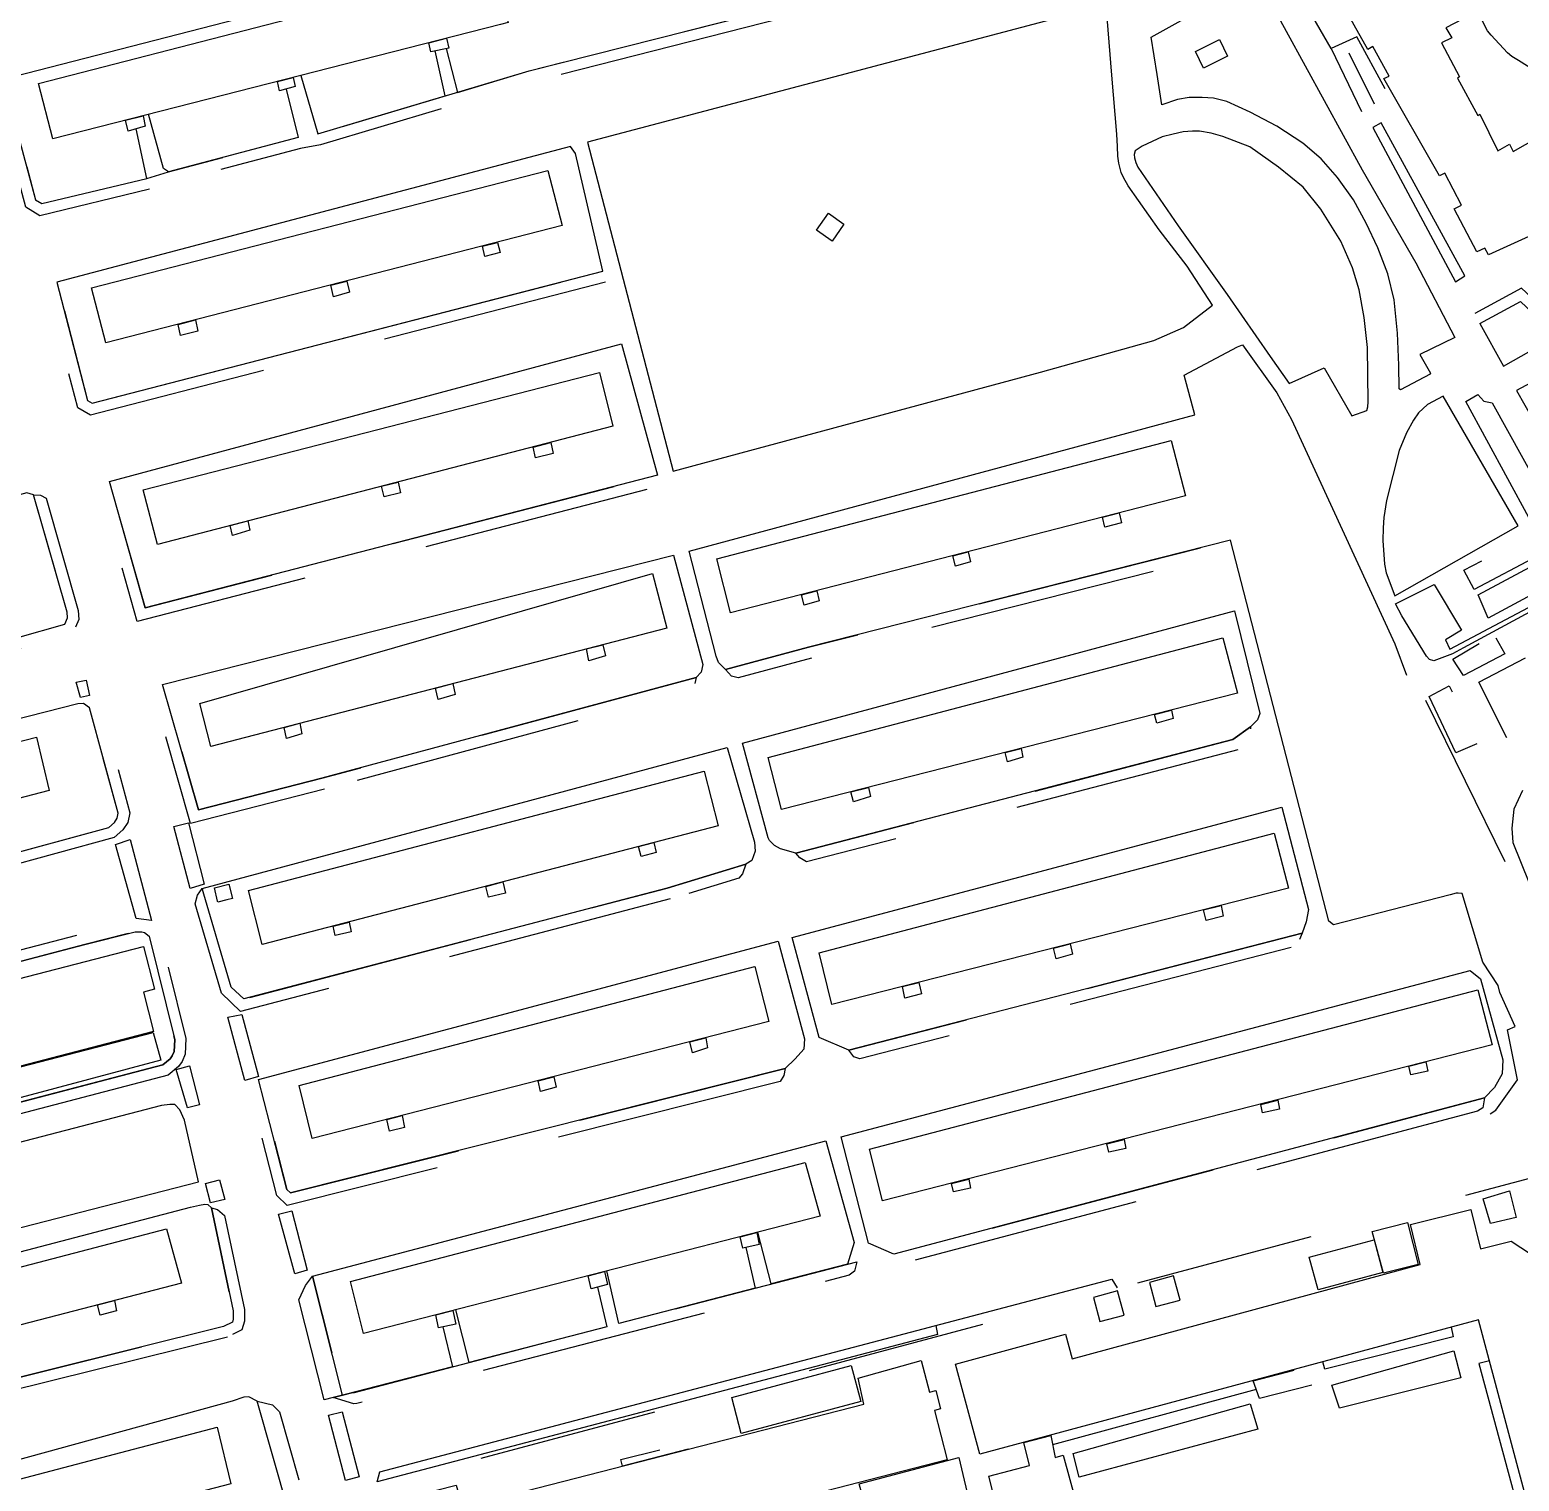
# Model space of a CAD drawing. Header units: millimetres. Extents: x 198785 to 203305, y 542885 to 545889.
# Drawn here: x 199102.5 to 199340.5, y 544855.7 to 545087.6 of the extents above; entities that cross this region are included whole.
import ezdxf

# ---------------------------------------------------------------- set-up
doc = ezdxf.new("R2010")
doc.units = ezdxf.units.MM
for name, pattern in [('FENCE_25K', [54.3, 28.7, -9.2, -16.4]), ('HIDDEN_BULD_25K', [28.8, 18.4, -10.4]), ('HIDDEN_IN_25K', [56.5, 36.5, -20])]:
    doc.linetypes.add(name, pattern=pattern)
for name, color, linetype in [('A0013118', 253, 'Continuous'), ('A0033324', 253, 'Continuous'), ('A0043325', 253, 'Continuous'), ('B0014111', 253, 'Continuous'), ('B0014115', 253, 'Continuous'), ('B0014116', 253, 'Continuous'), ('B0014118', 253, 'Continuous'), ('B0024120', 253, 'Continuous'), ('B0024127', 253, 'Continuous'), ('C0076117', 253, 'Continuous')]:
    doc.layers.add(name, color=color, linetype=linetype)

msp = doc.modelspace()

# ---------------------------------------------------------------- linework, layer by layer
at = {"layer": 'A0013118'}
for points in [[(199169.03, 545084.6), (199170.81, 545077.61), (199182.3, 545081.03), (199263.69, 545101.68), (199265.71, 545106.18), (199261.48, 545122.87), (199182.53, 545102.03), (199180.27, 545100.79), (199098.24, 545079.66), (199103.4, 545060.41), (199104.39, 545059.82), (199121.16, 545063.86), (199119.48, 545071.78)], [(199363.81, 545048.36), (199356.29, 545062.36), (199349.31, 545075.07), (199348.47, 545076.27), (199347.98, 545076.96), (199344.33, 545080.23), (199340.44, 545082.68), (199339.36, 545083.34), (199338.67, 545083.9), (199336.03, 545086.73), (199335.49, 545087.45), (199324.41, 545109.25), (199318.35, 545106.3), (199303.05, 545098.37), (199302.79, 545098.05), (199302.79, 545097.81), (199310.41, 545084.59)], [(199321.57, 545030.08), (199321.34, 545030.21), (199321.28, 545034.03), (199321.1, 545039.1), (199320.54, 545044.45), (199319.53, 545048.62), (199317.95, 545052.75), (199316.09, 545056.69), (199314.06, 545060.43), (199311.48, 545064.02), (199308.91, 545066.96), (199305.95, 545069.49), (199301.81, 545072.18), (199297.51, 545074.46), (199293.79, 545076.17), (199291.65, 545076.66), (199289.84, 545076.78), (199287.81, 545076.76), (199285.94, 545076.44), (199283.43, 545075.62), (199282.67, 545080.45), (199281.71, 545086.44), (199297.42, 545095.22)], [(199265.6, 545089.21), (199191.6, 545069.66), (199205.3, 545017.09), (199264.04, 545032.9), (199282.16, 545037.94), (199286.87, 545040.04), (199291.53, 545043.59), (199287.44, 545049.85), (199282.98, 545055.66), (199278.01, 545062.68), (199277.29, 545063.98), (199276.91, 545064.8), (199276.52, 545066.27), (199276.36, 545067.4), (199276.32, 545068.93), (199276.22, 545070.94), (199275.4, 545080.36), (199274.43, 545092.92)], [(199300.27, 545092.97), (199315.42, 545065.24), (199324.03, 545050.35), (199330.27, 545038.42), (199324.64, 545035.73), (199326.35, 545032.72), (199326.33, 545032.58), (199321.57, 545030.08)], [(199145.8, 545080.31), (199148.52, 545070.98), (199168.88, 545077.04), (199167.29, 545084.23)], [(199319.1, 545078.19), (199314.6, 545086.48), (199310.47, 545084.59), (199315.35, 545074.56)], [(199317.39, 545075.74), (199313.35, 545083.89)], [(199143.45, 545078.14), (199145.36, 545070.4), (199124.67, 545064.91), (199123.83, 545065.42), (199121.46, 545074.1)], [(199318.48, 545072.73), (199317.13, 545072), (199330.37, 545047.33), (199331.85, 545048.27), (199318.48, 545072.73)], [(199288.3, 545071.42), (199286.81, 545071.29), (199285.24, 545070.94), (199283.49, 545070.5), (199280.25, 545069), (199279.14, 545068.25), (199279.01, 545067.65), (199279.04, 545067.16), (199279.27, 545066.39), (199279.56, 545065.66), (199286.02, 545056.28), (199293.88, 545045.32), (199300.73, 545035.4), (199303.77, 545031.09), (199309.38, 545033.61), (199313.8, 545025.89), (199316.16, 545026.79), (199316.35, 545027.33), (199316.38, 545028.13), (199316.29, 545036.83), (199315.74, 545041.63), (199314.94, 545046.05), (199313.91, 545049.54), (199312.04, 545053.82), (199308.84, 545058.92), (199306, 545062.48), (199302.08, 545065.65), (199297.47, 545068.89), (199293.15, 545070.57), (199291.32, 545071.1), (199289.44, 545071.4), (199288.3, 545071.42)], [(199188.91, 545068.94), (199106.82, 545047.25), (199111.7, 545028.39), (199112.44, 545027.95), (199194.06, 545049.01), (199189.68, 545067.82), (199188.91, 545068.94)], [(199334.27, 545040.67), (199338.04, 545033.83), (199352.53, 545042.06), (199361.45, 545047.05)], [(199120.91, 544995.23), (199115.19, 545015.4), (199197.05, 545037.42), (199202.8, 545016.44), (199120.91, 544995.23)], [(199335.92, 544914.39), (199336.81, 544914.96), (199340.28, 544919.81), (199338.65, 544927.79), (199339.88, 544928.35), (199337.43, 544933.75), (199337.2, 544934.89), (199334.7, 544938.61), (199331.43, 544949.57), (199330.76, 544949.65), (199330.48, 544949.62), (199329.5, 544949.39), (199310.85, 544944.59), (199310.12, 544945.14), (199294.41, 545006.03), (199226.95, 544988.95), (199213.67, 544985.37), (199212.57, 544986.5), (199212.16, 544987.51), (199207.89, 545004.31), (199288.69, 545026.08), (199286.98, 545032.43), (199295.5, 545036.95), (199296.32, 545037.26), (199301.78, 545029.6), (199304.15, 545025.34), (199320.67, 544989.46), (199322.54, 544984.45)], [(199342.39, 545031.17), (199340.12, 545029.99), (199350.75, 545011.19), (199352.78, 545012.22), (199342.39, 545031.17)], [(199328.38, 545029.04), (199325.88, 545027.74), (199324.43, 545026.38), (199323.65, 545025.24), (199322.54, 545023.2), (199321.36, 545020.35), (199319.33, 545012.41), (199318.88, 545009.69), (199318.78, 545008.01), (199318.75, 545005.97), (199319.01, 545002.2), (199319.29, 545000.83), (199320.66, 544997.14), (199340.35, 545008.36), (199328.38, 545029.04)], [(199345.42, 545003.51), (199331.98, 545028.21), (199333.93, 545029.32), (199334.88, 545028.24), (199336.22, 545027.97), (199351.19, 545000.98)], [(199102.01, 545013.61), (199019.55, 544991.09), (199015.29, 544990.03), (199015.2, 544989.99), (199014.88, 544988.89), (199015.08, 544987.24), (199019.06, 544971.52), (199019.9, 544970.19), (199020.74, 544969.85), (199022.04, 544969.56), (199100.55, 544990.52), (199108.05, 544992.64), (199108.48, 544993.66), (199108.43, 544994.53), (199103.08, 545013.31), (199102.01, 545013.61)], [(199364.57, 545006.64), (199331.62, 544988.83), (199329.88, 544987.87), (199326.91, 544986.74), (199326.19, 544987), (199325.72, 544987.49), (199321.78, 544993.96), (199320.74, 544995.86), (199326.92, 544998.96), (199331.29, 544991.66), (199328.78, 544990.12), (199329.45, 544988.61), (199350.06, 544999.56)], [(199129.42, 544962.95), (199123.69, 544982.99), (199205.35, 545003.63), (199210.05, 544986.19), (199209.81, 544984.94), (199208.99, 544984.12), (199149.13, 544968), (199129.42, 544962.95)], [(199349.34, 545000.98), (199335.57, 544993.56), (199333.96, 544997.32), (199344.54, 545002.97)], [(199224.9, 544956.03), (199222.44, 544956.72), (199221.52, 544957.28), (199220.69, 544958.03), (199220.49, 544958.48), (199216.39, 544973.6), (199295.02, 544994.75), (199299.06, 544978.37), (199298.73, 544977.32), (199297.61, 544976.21), (199294.78, 544974.18), (199224.9, 544956.03)], [(199111.05, 544979.93), (199110.17, 544979.91), (199025.51, 544958.33), (199023.52, 544957.79), (199022.6, 544956.98), (199022.89, 544956.11), (199023.2, 544954.76), (199027.7, 544938.74), (199028.79, 544938.1), (199030.49, 544938.28), (199034.28, 544938.69), (199089.56, 544953.2), (199115.1, 544960.14), (199116, 544960.95), (199116.46, 544961.62), (199116.61, 544962.42), (199112.01, 544979.27), (199111.05, 544979.93)], [(199136.67, 544932.73), (199134.68, 544934.63), (199130.04, 544950.36), (199213.95, 544972.94), (199218.3, 544957.79), (199218.44, 544956.33), (199217.9, 544954.88), (199216.92, 544954.27), (199204.36, 544950.44), (199136.67, 544932.73)], [(199341.08, 544966.05), (199339.69, 544963.07), (199339.35, 544960.05), (199339.51, 544957.72), (199342.05, 544951.4)], [(199233.39, 544924.55), (199228.64, 544926.6), (199224.31, 544942.55), (199302.61, 544963.37), (199306.85, 544947.02), (199306.49, 544945.04), (199305.83, 544943.27), (199233.39, 544924.55)], [(199038.96, 544900.07), (199037.66, 544900.23), (199036.42, 544900.55), (199031.73, 544920.54), (199033.1, 544920.96), (199111.29, 544941.42), (199119.34, 544943.48), (199120.37, 544943.45), (199120.79, 544943.36), (199121.53, 544942.75), (199125.63, 544926.21), (199125.54, 544924.32), (199125.25, 544923.65), (199124.9, 544923.18), (199123.73, 544922.19), (199038.96, 544900.07)], [(199144.13, 544901.73), (199143.58, 544902.27), (199139.05, 544919.88), (199222.08, 544941.95), (199226.32, 544926.36), (199226.2, 544924.72), (199224.8, 544923.18), (199223.19, 544921.6), (199144.13, 544901.73)], [(199240.58, 544891.93), (199236.54, 544893.72), (199232.17, 544910.72), (199332.69, 544937.26), (199334.36, 544935.94), (199337.91, 544922.98), (199337.81, 544920.78), (199336.58, 544918.58), (199335.01, 544916.94), (199240.58, 544891.93)], [(199124.84, 544915.87), (199123.53, 544915.73), (199050.64, 544896.72), (199042.06, 544894.39), (199040.36, 544894.03), (199039.47, 544893.76), (199039.04, 544893.41), (199038.82, 544891.95), (199041.01, 544883.26), (199041.6, 544882.12), (199042.31, 544881.76), (199043.07, 544881.66), (199044.61, 544881.7), (199129.43, 544903.52), (199127.22, 544913.39), (199126.48, 544915), (199125.67, 544915.85), (199124.84, 544915.87)], [(199152.45, 544869.41), (199147.64, 544888.42), (199229.73, 544910.08), (199234.22, 544893.8), (199233.2, 544890.38), (199220.98, 544887.2), (199218.84, 544895.47)], [(199047.58, 544859.03), (199046.28, 544859.31), (199045.86, 544860.32), (199042.59, 544875.06), (199042.97, 544876.52), (199044.38, 544877.49), (199128.18, 544899.44), (199129.59, 544899.76), (199130.44, 544899.92), (199130.92, 544899.89), (199131.51, 544899.35), (199135, 544882.92), (199134.98, 544881.54), (199134.85, 544881.11), (199133.44, 544880.4), (199047.58, 544859.03)], [(199216.9, 544893.01), (199218.43, 544886.54), (199196.6, 544880.86), (199194.7, 544889.27)], [(199157.97, 544855.55), (199158.4, 544857.17), (199275.42, 544887.97), (199276.26, 544886.59)], [(199193.2, 544886.67), (199194.68, 544880.36), (199172.71, 544874.65), (199170.56, 544883.07)], [(199168.51, 544880.33), (199170.05, 544873.96), (199152.9, 544869.5), (199152.45, 544869.41)], [(199247.3, 544880.55), (199247.58, 544879.12), (199157.97, 544855.55)], [(199329.64, 544880.29), (199329.99, 544878.75), (199309.45, 544873.57), (199309.16, 544874.76)], [(199311.84, 544867.32), (199310.6, 544871.04), (199330.11, 544876.52), (199331.22, 544872.21), (199311.84, 544867.32)], [(199335.8, 544874.92), (199334.11, 544874.48), (199344.89, 544834.44), (199346.46, 544834.95)], [(199298.51, 544870.34), (199265.95, 544861.51)], [(199137.49, 544869.15), (199136.71, 544869.1), (199134.82, 544868.46), (199059.68, 544847.84), (199054.61, 544846.58), (199052.57, 544846.22), (199051.32, 544845.89), (199050.57, 544845.67), (199050.37, 544845.21), (199050.37, 544844.46), (199053.66, 544829.44), (199054.19, 544828.02), (199054.6, 544827.43), (199055.22, 544826.98), (199056.37, 544826.67), (199057.38, 544826.7), (199142.68, 544849.24), (199143.55, 544850), (199143.81, 544850.87), (199138.8, 544868.47), (199137.49, 544869.15)], [(199270.22, 544856.3), (199269.25, 544860.08), (199297.52, 544868.04), (199298.76, 544864), (199270.22, 544856.3)]]:
    msp.add_lwpolyline(points, dxfattribs=at)
at = {"layer": 'A0033324', "linetype": 'HIDDEN_IN_25K', "flags": 128}
for points in [[(199121.63, 545062.12), (199104.1, 545057.9), (199101.85, 545059.24), (199097.05, 545077.15), (199097.5, 545078.79), (199098.24, 545079.66), (199103.4, 545060.41), (199104.39, 545059.82), (199121.16, 545063.86), (199124.67, 545064.91), (199145.36, 545070.4), (199148.52, 545070.98), (199182.3, 545081.03), (199263.69, 545101.68), (199265.71, 545106.18), (199265.88, 545103.12), (199265.61, 545101.55), (199264.98, 545100.15), (199182.78, 545079.29), (199148.94, 545069.23), (199145.75, 545068.64), (199125.16, 545063.18), (199121.63, 545062.12)], [(199194.51, 545047.27), (199112.16, 545026.02), (199110.14, 545027.22), (199105.61, 545044.73), (199106.18, 545045.94), (199106.82, 545047.25), (199111.7, 545028.39), (199112.44, 545027.95), (199194.06, 545049.01), (199194.51, 545047.27)], [(199201.11, 545014.14), (199119.66, 544993.05), (199113.99, 545013.02), (199114.39, 545014.35), (199115.19, 545015.4), (199120.91, 544995.23), (199202.8, 545016.44), (199202.24, 545015.47), (199201.11, 545014.14)], [(199101.03, 544988.78), (199022.07, 544967.7), (199020.2, 544968.13), (199018.69, 544968.74), (199017.39, 544970.8), (199013.52, 544986.07), (199013.83, 544987.57), (199014.88, 544988.89), (199015.08, 544987.24), (199019.06, 544971.52), (199019.9, 544970.19), (199020.74, 544969.85), (199022.04, 544969.56), (199100.55, 544990.52), (199108.05, 544992.64), (199108.48, 544993.66), (199108.43, 544994.53), (199103.08, 545013.31), (199104.2, 545013.22), (199105.11, 545012.77), (199110.22, 544994.83), (199110.3, 544993.35), (199109.37, 544991.14), (199101.03, 544988.78)], [(199227.4, 544987.21), (199215.71, 544984.06), (199214.62, 544984.33), (199213.67, 544985.37), (199226.95, 544988.95), (199294.41, 545006.03), (199294.85, 545004.29), (199227.4, 544987.21)], [(199149.59, 544966.26), (199128.17, 544960.77), (199122.61, 544980.22), (199123.2, 544981.98), (199123.69, 544982.99), (199129.42, 544962.95), (199149.13, 544968), (199208.99, 544984.12), (199208.65, 544982.65), (199207.71, 544981.91), (199149.59, 544966.26)], [(199090.03, 544951.46), (199034.61, 544936.91), (199030.68, 544936.48), (199028.38, 544936.26), (199026.17, 544937.56), (199021.6, 544953.77), (199021.99, 544954.92), (199022.89, 544956.11), (199023.2, 544954.76), (199027.7, 544938.74), (199028.79, 544938.1), (199030.49, 544938.28), (199034.28, 544938.69), (199089.56, 544953.2), (199115.1, 544960.14), (199116, 544960.95), (199116.46, 544961.62), (199116.61, 544962.42), (199112.01, 544979.27), (199112.98, 544979.07), (199114.2, 544978.1), (199118.46, 544962.49), (199118.16, 544960.91), (199117.36, 544959.75), (199115.98, 544958.52), (199090.03, 544951.46)], [(199295.56, 544972.52), (199226.63, 544954.62), (199225.54, 544955.26), (199224.9, 544956.03), (199294.78, 544974.18), (199297.61, 544976.21), (199297.48, 544974.88), (199296.49, 544973.19), (199295.56, 544972.52)], [(199204.85, 544948.71), (199136.15, 544930.73), (199133.09, 544933.66), (199128.88, 544947.92), (199129.26, 544949.3), (199130.04, 544950.36), (199134.68, 544934.63), (199136.67, 544932.73), (199204.36, 544950.44), (199216.92, 544954.27), (199216.38, 544952.75), (199215.79, 544952.04), (199204.85, 544948.71)], [(199127.44, 544926.39), (199127.32, 544923.91), (199126.82, 544922.74), (199126.22, 544921.94), (199124.58, 544920.55), (199039.08, 544898.24), (199037.33, 544898.46), (199034.92, 544899.07), (199029.59, 544921.77), (199032.61, 544922.69), (199110.84, 544943.16), (199119.14, 544945.29), (199120.59, 544945.24), (199121.6, 544945.03), (199123.13, 544943.76), (199127.44, 544926.39)], [(199038.96, 544900.07), (199123.73, 544922.19), (199124.9, 544923.18), (199125.25, 544923.65), (199125.54, 544924.32), (199125.63, 544926.21), (199121.53, 544942.75), (199120.79, 544943.36), (199120.37, 544943.45), (199119.34, 544943.48), (199111.29, 544941.42), (199033.1, 544920.96), (199031.73, 544920.54), (199036.42, 544900.55), (199037.66, 544900.23), (199038.96, 544900.07)], [(199304.11, 544940.97), (199235.16, 544923.15), (199234.21, 544923.46), (199233.39, 544924.55), (199305.83, 544943.27), (199305.18, 544941.59), (199304.11, 544940.97)], [(199222.4, 544919.54), (199143.6, 544899.74), (199141.96, 544901.33), (199137.92, 544917.04), (199138.7, 544919.31), (199139.05, 544919.88), (199143.58, 544902.27), (199144.13, 544901.73), (199223.19, 544921.6), (199223, 544920.5), (199222.4, 544919.54)], [(199333.88, 544914.78), (199243.04, 544890.72), (199241.63, 544891.27), (199240.58, 544891.93), (199335.01, 544916.94), (199334.74, 544915.33), (199333.88, 544914.78)], [(199134.07, 544878.7), (199048.02, 544857.28), (199047.2, 544857.27), (199044.98, 544857.75), (199044.14, 544859.78), (199040.95, 544874.17), (199041.3, 544875.35), (199042.1, 544876.05), (199042.97, 544876.52), (199042.59, 544875.06), (199045.86, 544860.32), (199046.28, 544859.31), (199047.58, 544859.03), (199133.44, 544880.4), (199134.85, 544881.11), (199134.98, 544881.54), (199135, 544882.92), (199131.51, 544899.35), (199132.5, 544899.08), (199133.61, 544898.14), (199136.8, 544883.1), (199136.78, 544881.26), (199136.35, 544879.85), (199134.07, 544878.7)], [(199150.99, 544869.04), (199152.45, 544869.41), (199153.9, 544869.78), (199154.36, 544869.87), (199234.65, 544890.75), (199234.29, 544889.25), (199233.42, 544888.57), (199154.76, 544868.11), (199154.26, 544868.01), (199150.99, 544869.04)], [(199152.45, 544869.41), (199150.99, 544869.04), (199149.54, 544868.67), (199145.49, 544884.67), (199146.52, 544886.94), (199147.64, 544888.42), (199152.45, 544869.41)], [(199145.13, 544848.99), (199143.55, 544850), (199143.81, 544850.87), (199138.8, 544868.47), (199141.27, 544867.85), (199142.41, 544866.75), (199146.93, 544850.85), (199145.13, 544848.99)]]:
    msp.add_lwpolyline(points, dxfattribs=at)
at = {"layer": 'A0043325'}
for points in [[(199130.33, 544951.08), (199128.08, 544950.41), (199125.48, 544960.28), (199127.86, 544960.89), (199130.33, 544951.08)], [(199118.5, 544958.24), (199121.95, 544945.29), (199119.48, 544945.59), (199116.16, 544957.44), (199118.5, 544958.24)], [(199139.04, 544920.34), (199136.83, 544919.68), (199134.14, 544929.81), (199136.39, 544930.25), (199139.04, 544920.34)], [(199129.61, 544915.81), (199127.69, 544915.33), (199125.87, 544921.48), (199127.98, 544922.05), (199129.61, 544915.81)], [(199133.63, 544900.68), (199131.38, 544900.15), (199130.54, 544903.27), (199132.79, 544903.84), (199133.63, 544900.68)], [(199146.79, 544889.39), (199144.81, 544888.81), (199142.21, 544898.35), (199144.36, 544898.88), (199146.79, 544889.39)], [(199155.11, 544856.37), (199152.91, 544855.79), (199150.22, 544866.25), (199152.42, 544866.78), (199155.11, 544856.37)]]:
    msp.add_lwpolyline(points, dxfattribs=at)
at = {"layer": 'B0014111'}
for points in [[(199122.26, 544927.54), (199079.88, 544916.53), (199078.27, 544922.78), (199077.45, 544922.57), (199075.67, 544929.49), (199120.64, 544941.09), (199122.39, 544934.29), (199120.63, 544933.83), (199122.26, 544927.54)], [(199123.4, 544922.94), (199072.56, 544909.38), (199071.27, 544914.23), (199078.08, 544916.16), (199076.54, 544922.18), (199078.16, 544922.59), (199079.74, 544916.42), (199122.19, 544927.38), (199123.4, 544922.94)], [(199332.79, 544899.09), (199334.35, 544892.83), (199339.23, 544894.05), (199342.35, 544892.02), (199362.36, 544817.15), (199351.95, 544814.37), (199334.05, 544881.48), (199254.34, 544859.97), (199250.44, 544874.4), (199268.03, 544879.15), (199269.08, 544875.25), (199324.73, 544890.28), (199323.14, 544896.69), (199332.79, 544899.09)], [(199324.4, 544890.29), (199318.86, 544888.89), (199317.02, 544895.57), (199322.7, 544897.01), (199324.4, 544890.29)], [(199318.76, 544889.01), (199308.42, 544886.23), (199306.99, 544891.47), (199317.33, 544894.26), (199318.76, 544889.01)], [(199244.97, 544874.96), (199246.28, 544869.89), (199247.3, 544870.16), (199248.05, 544867.24), (199247.07, 544866.99), (199249.11, 544859.07), (199164.9, 544837.4), (199162.87, 544845.47), (199161.95, 544845.24), (199161.28, 544847.91), (199162.56, 544848.23), (199161.4, 544852.72), (199170.64, 544855.05), (199171.64, 544851.51), (199235.8, 544867.98), (199234.87, 544872.13), (199244.97, 544874.96)], [(199235.3, 544868.43), (199216.18, 544863.31), (199214.66, 544869.04), (199233.78, 544874.16), (199235.3, 544868.43)], [(199265.66, 544862.96), (199266.37, 544859.46), (199267.67, 544859.82), (199272.48, 544842.14), (199271, 544841.68), (199271.73, 544839.31), (199262.37, 544836.59), (199262.12, 544838.64), (199260.34, 544838.43), (199255.75, 544856.47), (199262.29, 544858.16), (199261.38, 544861.83), (199265.66, 544862.96)], [(199241.45, 544843.2), (199238.55, 544842.31), (199235.04, 544855.23), (199250.97, 544859.47), (199252.93, 544851.08), (199240.12, 544847.85), (199241.45, 544843.2)]]:
    msp.add_lwpolyline(points, dxfattribs=at)
at = {"layer": 'B0014115'}
for points in [[(199342.07, 545054.59), (199335.65, 545051.63), (199335.05, 545052.69), (199333.78, 545052.13), (199330.15, 545058.99), (199331.3, 545059.59), (199328.65, 545064.68), (199327.78, 545064.27), (199318.91, 545079.81), (199319.77, 545080.19), (199317.14, 545084.91), (199316.32, 545084.43), (199311.98, 545092.22), (199315.27, 545093.81), (199314.23, 545095.94), (199319, 545098.37), (199319.68, 545097.05), (199325.23, 545100.16)], [(199325.23, 545100.16), (199331.49, 545089.3), (199328.82, 545087.94), (199329.76, 545086.33), (199328.13, 545085.5), (199331.02, 545080.09), (199330.66, 545079.9), (199333.9, 545073.93), (199334.24, 545074.11), (199337.1, 545068.27), (199338.97, 545069.32), (199339.56, 545068.14), (199347.46, 545072.62)], [(199177.72, 545088.46), (199106.13, 545070.18), (199103.89, 545079.01), (199176.66, 545097.83), (199178.96, 545088.78), (199177.72, 545088.46)], [(199187.54, 545056.31), (199114.65, 545037.56), (199112.35, 545046.36), (199185.26, 545065.13), (199187.54, 545056.31)], [(199195.69, 545024.24), (199122.87, 545005.38), (199120.57, 545014.07), (199193.55, 545032.85), (199195.69, 545024.24)], [(199287.22, 545013.15), (199214.48, 544994.43), (199212.3, 545003.09), (199284.93, 545021.96), (199287.22, 545013.15)], [(199204.3, 544992.01), (199131.41, 544973.1), (199129.63, 544979.97), (199202.02, 545000.73), (199204.3, 544992.01)], [(199295.51, 544981.59), (199222.6, 544962.99), (199220.47, 544971.33), (199293.18, 544990.44), (199295.51, 544981.59)], [(199105.57, 544966.02), (199033.17, 544947.2), (199030.84, 544955.95), (199103.52, 544974.56), (199105.57, 544966.02)], [(199212.51, 544960.42), (199139.62, 544941.42), (199137.45, 544950.09), (199210.25, 544969.16), (199212.51, 544960.42)], [(199303.68, 544950.45), (199230.65, 544931.83), (199228.65, 544940.12), (199301.37, 544959.24), (199303.68, 544950.45)], [(199220.61, 544929.12), (199147.61, 544910.43), (199145.51, 544918.92), (199218.35, 544937.93), (199220.61, 544929.12)], [(199336.21, 544925.39), (199238.79, 544900.48), (199236.67, 544908.75), (199333.91, 544934.17), (199336.21, 544925.39)], [(199228.78, 544898.02), (199155.83, 544879.29), (199153.72, 544887.61), (199226.41, 544906.58), (199228.78, 544898.02)], [(199126.7, 544887.32), (199053.71, 544868.39), (199051.36, 544876.93), (199124.3, 544896.02), (199126.7, 544887.32)], [(199134.63, 544855.25), (199061.97, 544836.42), (199059.84, 544845.22), (199132.41, 544864.3), (199134.63, 544855.25)]]:
    msp.add_lwpolyline(points, dxfattribs=at)
at = {"layer": 'B0014116', "linetype": 'HIDDEN_BULD_25K', "flags": 128}
for points in [[(199169.45, 545084.69), (199166.6, 545084.08), (199166.25, 545085.52), (199169.08, 545086.24), (199169.45, 545084.69)], [(199293.91, 545083.38), (199290.07, 545081.48), (199288.82, 545084.15), (199292.62, 545086.04), (199293.91, 545083.38)], [(199144.89, 545078.54), (199142.41, 545077.85), (199142.06, 545079.34), (199144.55, 545079.98), (199144.89, 545078.54)], [(199120.94, 545072.22), (199118.18, 545071.38), (199117.78, 545073.15), (199120.59, 545073.86), (199120.94, 545072.22)], [(199232.61, 545056.56), (199230.71, 545053.84), (199228.24, 545055.57), (199230.14, 545058.29), (199232.61, 545056.56)], [(199177.65, 545052.03), (199175.21, 545051.36), (199174.85, 545053.03), (199177.22, 545053.64), (199177.65, 545052.03)], [(199153.6, 545045.7), (199151.02, 545044.95), (199150.59, 545046.8), (199153.15, 545047.45), (199153.6, 545045.7)], [(199129.33, 545039.43), (199126.54, 545038.77), (199126.17, 545040.52), (199128.94, 545041.23), (199129.33, 545039.43)], [(199186.14, 545019.87), (199183.33, 545019.23), (199182.92, 545020.92), (199185.73, 545021.65), (199186.14, 545019.87)], [(199161.74, 545013.63), (199159.14, 545012.98), (199158.7, 545014.65), (199161.36, 545015.34), (199161.74, 545013.63)], [(199276.96, 545008.82), (199274.29, 545008.12), (199273.93, 545009.72), (199276.58, 545010.4), (199276.96, 545008.82)], [(199137.67, 545007.65), (199134.87, 545006.78), (199134.5, 545008.38), (199137.34, 545009.12), (199137.67, 545007.65)], [(199343.61, 545003.6), (199333.32, 544998.14), (199331.67, 545001.26), (199341.95, 545006.48), (199341.95, 545006.74), (199343.61, 545003.6)], [(199252.83, 545002.57), (199250.41, 545001.9), (199250.01, 545003.56), (199252.46, 545004.19), (199252.83, 545002.57)], [(199228.65, 544996.33), (199226.23, 544995.66), (199225.83, 544997.32), (199228.28, 544997.95), (199228.65, 544996.33)], [(199194.49, 544987.57), (199191.85, 544986.79), (199191.43, 544988.66), (199194.05, 544989.34), (199194.49, 544987.57)], [(199170.44, 544981.39), (199167.77, 544980.56), (199167.31, 544982.4), (199170.08, 544983.12), (199170.44, 544981.39)], [(199285.21, 544977.53), (199282.61, 544976.8), (199282.27, 544978.2), (199284.95, 544978.88), (199285.21, 544977.53)], [(199145.96, 544975.09), (199143.51, 544974.33), (199143.11, 544976.13), (199145.63, 544976.78), (199145.96, 544975.09)], [(199261.22, 544971.36), (199258.76, 544970.64), (199258.37, 544972.1), (199260.93, 544972.76), (199261.22, 544971.36)], [(199236.84, 544965.1), (199234.13, 544964.24), (199233.71, 544965.82), (199236.51, 544966.53), (199236.84, 544965.1)], [(199202.59, 544956.15), (199200.18, 544955.5), (199199.76, 544957.08), (199202.24, 544957.73), (199202.59, 544956.15)], [(199178.49, 544949.63), (199175.77, 544949.02), (199175.38, 544950.73), (199178.1, 544951.44), (199178.49, 544949.63)], [(199293.23, 544945.96), (199290.48, 544945.28), (199290.09, 544946.97), (199292.91, 544947.69), (199293.23, 544945.96)], [(199153.85, 544943.44), (199151.26, 544942.86), (199150.94, 544944.36), (199153.51, 544945.03), (199153.85, 544943.44)], [(199269.13, 544939.91), (199266.5, 544939.17), (199266.1, 544940.86), (199268.78, 544941.54), (199269.13, 544939.91)], [(199245.02, 544933.55), (199242.36, 544932.84), (199241.99, 544934.71), (199244.57, 544935.37), (199245.02, 544933.55)], [(199210.8, 544924.93), (199208.39, 544924.11), (199207.99, 544925.88), (199210.51, 544926.52), (199210.8, 544924.93)], [(199325.92, 544921.22), (199323.19, 544920.63), (199322.89, 544921.97), (199325.62, 544922.67), (199325.92, 544921.22)], [(199186.62, 544918.65), (199184.12, 544917.95), (199183.72, 544919.66), (199186.24, 544920.31), (199186.62, 544918.65)], [(199302.25, 544915.13), (199299.53, 544914.54), (199299.22, 544915.88), (199301.96, 544916.58), (199302.25, 544915.13)], [(199162.39, 544912.17), (199159.97, 544911.61), (199159.52, 544913.47), (199161.98, 544914.1), (199162.39, 544912.17)], [(199277.68, 544908.82), (199274.96, 544908.24), (199274.65, 544909.57), (199277.39, 544910.27), (199277.68, 544908.82)], [(199252.85, 544902.48), (199250.13, 544901.9), (199249.82, 544903.23), (199252.56, 544903.93), (199252.85, 544902.48)], [(199340.05, 544897.81), (199335.93, 544896.84), (199334.76, 544900.81), (199338.97, 544902.05), (199340.05, 544897.81)], [(199219.08, 544893.47), (199216.43, 544892.92), (199216, 544894.73), (199218.7, 544895.42), (199219.08, 544893.47)], [(199194.83, 544887.11), (199192.2, 544886.4), (199191.73, 544888.5), (199194.32, 544889.16), (199194.83, 544887.11)], [(199116.35, 544882.9), (199113.72, 544882.2), (199113.32, 544883.84), (199116.01, 544884.54), (199116.35, 544882.9)], [(199170.55, 544880.79), (199167.81, 544880.17), (199167.38, 544882.25), (199170.1, 544882.95), (199170.55, 544880.79)], [(199307.41, 544871.02), (199299.03, 544868.9), (199298.03, 544871.7), (199306.62, 544873.94), (199307.41, 544871.02)], [(199207.73, 544860.78), (199197.21, 544858.08), (199196.94, 544859.13), (199207.5, 544861.77), (199207.73, 544860.78)]]:
    msp.add_lwpolyline(points, dxfattribs=at)
at = {"layer": 'B0014118', "linetype": 'HIDDEN_BULD_25K', "flags": 128}
for points in [[(199361.29, 544984.22), (199358.56, 544982.95), (199357.92, 544984.04), (199349.72, 544979.92), (199350.36, 544978.86), (199347.93, 544977.36), (199347.15, 544978.56), (199338.73, 544974.18), (199334.06, 544983.35), (199363.22, 544998.59), (199368.04, 544989.57), (199360.58, 544985.54), (199361.29, 544984.22)], [(199336.82, 544990.42), (199338.23, 544987.9), (199331.63, 544984.41), (199329.93, 544987.05), (199334.83, 544989.93), (199335.13, 544989.5), (199336.82, 544990.42)], [(199112.04, 544981.25), (199110.56, 544980.92), (199109.89, 544983.34), (199111.46, 544983.65), (199112.04, 544981.25)], [(199333.76, 544973.5), (199330.39, 544972.04), (199326.14, 544981.09), (199329.36, 544982.79), (199333.76, 544973.5)], [(199133.98, 544948.56), (199132.53, 544948.2), (199132.5, 544948.34), (199131.98, 544950.47), (199134.28, 544951.06), (199134.87, 544948.78), (199133.98, 544948.56)]]:
    msp.add_lwpolyline(points, dxfattribs=at)
at = {"layer": 'B0024120', "linetype": 'FENCE_25K', "flags": 128}
for points in [[(199435.03, 544831.76), (199379.7, 544811.93), (199370.71, 544845.33), (199371.77, 544857.25), (199352.71, 544908.28), (199345.61, 544906.1), (199345.62, 544930.81), (199343.67, 544943.71), (199323.61, 544984.49), (199364.73, 545006.08), (199375.36, 544987.23), (199402.74, 545002.4), (199432.9, 545018.99), (199474.39, 545041.95), (199494.07, 544999.25), (199499.83, 544990.86), (199511.25, 544966.79), (199516.44, 544958.29), (199525.19, 544935.7), (199531.49, 544927.33), (199539.53, 544909.46)], [(199167.06, 544818.15), (199158.78, 544855.13), (199343.83, 544904.54), (199345.78, 544897.49)]]:
    msp.add_lwpolyline(points, dxfattribs=at)
at = {"layer": 'B0024127'}
for points in [[(199282.45, 544883.58), (199286.32, 544884.61), (199285.29, 544888.47), (199281.42, 544887.44), (199282.45, 544883.58)], [(199276.35, 544886.08), (199272.48, 544885.05), (199273.51, 544881.19), (199277.38, 544882.22), (199276.35, 544886.08)]]:
    msp.add_lwpolyline(points, dxfattribs=at)
at = {"layer": 'C0076117'}
for points in [[(199344.21, 545055.69), (199346.97, 545048.68), (199349.73, 545042.55), (199346.75, 545040.87), (199340.89, 545046.3), (199333.47, 545042.26)], [(199334.27, 545040.67), (199340.76, 545044.17), (199346.45, 545038.81), (199352.05, 545041.85), (199345.75, 545056.36)]]:
    msp.add_lwpolyline(points, dxfattribs=at)

doc.saveas('drawing.dxf')
